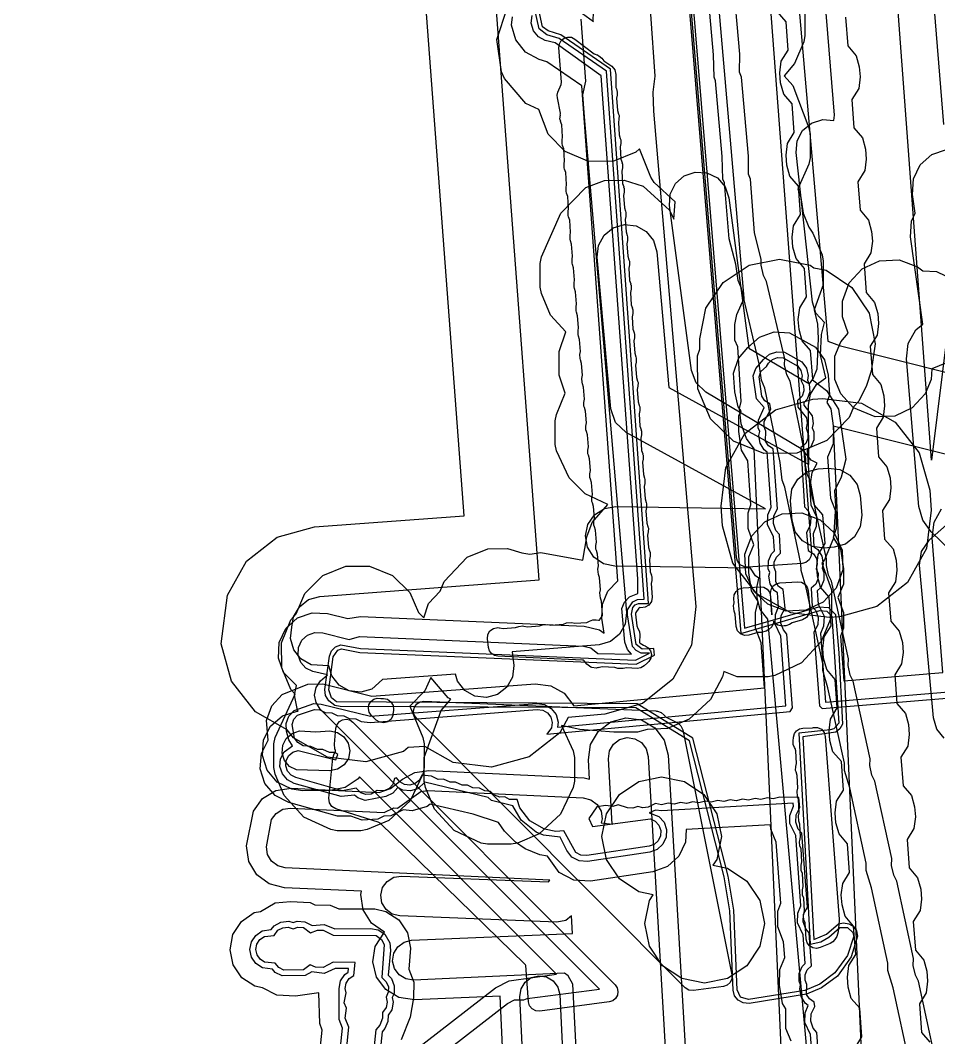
# Model space of a CAD drawing. Header units: metres. Extents: x -3943 to -3664, y 4962 to 6622.
# Drawn here: x -3892.1 to -3846, y 5856.1 to 5907.2 of the extents above; entities that cross this region are included whole.
import ezdxf

# ---------------------------------------------------------------- set-up
doc = ezdxf.new("R2010")
doc.units = ezdxf.units.M
doc.layers.add('AI_GREENING_EXCLUSIONS', color=1, linetype='Continuous')
doc.layers.add('AI_GREENING_LAWN', color=82, linetype='Continuous')

msp = doc.modelspace()

# ---------------------------------------------------------------- linework, layer by layer
at = {"layer": 'AI_GREENING_EXCLUSIONS'}
for points in [[(-3855.215, 6003.956), (-3852.834, 5972.045), (-3852.301, 5964.904), (-3852.301, 5964.907), (-3852.238, 5964.067), (-3844.261, 5964.663), (-3812.349, 5967.044), (-3845.094, 5957.915), (-3849.157, 5925.03), (-3809.453, 5927.973), (-3842.203, 5918.86), (-3846.387, 5885.125), (-3849.344, 5925.016), (-3889.234, 5922.059), (-3856.485, 5931.172), (-3852.406, 5964.055), (-3860.216, 5963.472), (-3892.128, 5961.091), (-3859.383, 5970.219), (-3855.215, 6003.956)], [(-3855.547, 5894.921), (-3854.016, 5895.225), (-3852.485, 5894.921), (-3852.286, 5894.787), (-3851.683, 5894.668), (-3850.386, 5893.8), (-3849.518, 5892.503), (-3849.214, 5890.972), (-3849.421, 5889.601), (-3849.647, 5888.876), (-3850.04, 5888.086), (-3850.289, 5887.819), (-3850.518, 5887.27), (-3851.641, 5886.126), (-3853.15, 5885.479), (-3854.811, 5885.463), (-3856.333, 5886.083), (-3857.477, 5887.206), (-3858.124, 5888.715), (-3858.14, 5890.376), (-3858.016, 5890.712), (-3858.016, 5891.225), (-3857.712, 5892.756), (-3856.844, 5894.053), (-3855.547, 5894.921)], [(-3856.879, 5881.842), (-3856.953, 5882.829), (-3856.717, 5884.765), (-3855.757, 5886.464), (-3854.221, 5887.666), (-3852.341, 5888.189), (-3851.835, 5888.227), (-3849.903, 5887.992), (-3848.204, 5887.034), (-3847, 5885.499), (-3846.475, 5883.62), (-3846.4, 5882.628), (-3846.635, 5880.696), (-3847.593, 5878.997), (-3849.128, 5877.793), (-3851.012, 5877.268), (-3851.519, 5877.23), (-3853.456, 5877.466), (-3855.154, 5878.426), (-3856.356, 5879.963), (-3856.879, 5881.842)], [(-3853.463, 5883.091), (-3853.392, 5883.672), (-3853.104, 5884.181), (-3852.643, 5884.542), (-3852.079, 5884.699), (-3851.573, 5884.737), (-3850.994, 5884.666), (-3850.484, 5884.379), (-3850.123, 5883.918), (-3849.965, 5883.355), (-3849.89, 5882.368), (-3849.961, 5881.787), (-3850.248, 5881.277), (-3850.709, 5880.916), (-3851.274, 5880.758), (-3851.781, 5880.72), (-3852.362, 5880.791), (-3852.871, 5881.079), (-3853.232, 5881.54), (-3853.389, 5882.104), (-3853.463, 5883.091)], [(-3852.894, 5882.481), (-3851.977, 5882.14), (-3851.278, 5881.493), (-3850.869, 5880.611), (-3850.83, 5879.625), (-3851.171, 5878.708), (-3851.818, 5878.009), (-3852.7, 5877.6), (-3853.686, 5877.561), (-3854.603, 5877.902), (-3855.302, 5878.549), (-3855.711, 5879.431), (-3855.75, 5880.417), (-3855.409, 5881.334), (-3854.762, 5882.033), (-3853.88, 5882.442), (-3852.894, 5882.481)], [(-3878.48, 5871.419), (-3878.109, 5871.539), (-3877.294, 5871.49), (-3876.591, 5871.543), (-3876.208, 5871.468), (-3875.883, 5871.253), (-3875.665, 5870.929), (-3875.587, 5870.547), (-3875.662, 5870.164), (-3875.877, 5869.838), (-3876.201, 5869.62), (-3876.583, 5869.543), (-3878.265, 5869.584), (-3878.612, 5869.762), (-3878.865, 5870.058), (-3878.986, 5870.43), (-3878.955, 5870.819), (-3878.777, 5871.166), (-3878.48, 5871.419)], [(-3854.775, 5861.88), (-3855.003, 5860.732), (-3855.654, 5859.758), (-3856.627, 5859.108), (-3857.775, 5858.88), (-3858.923, 5859.108), (-3859.896, 5859.758), (-3860.547, 5860.732), (-3860.775, 5861.88), (-3860.547, 5863.028), (-3860.353, 5863.317), (-3861.084, 5863.462), (-3862.057, 5864.113), (-3862.708, 5865.086), (-3862.936, 5866.234), (-3862.708, 5867.382), (-3862.057, 5868.355), (-3861.084, 5869.006), (-3859.936, 5869.234), (-3858.788, 5869.006), (-3857.815, 5868.355), (-3857.165, 5867.382), (-3856.936, 5866.234), (-3857.165, 5865.086), (-3857.358, 5864.797), (-3856.627, 5864.651), (-3855.654, 5864.001), (-3855.003, 5863.028), (-3854.775, 5861.88)]]:
    msp.add_lwpolyline(points, close=True, dxfattribs=at)
for points in [[(-3853.706, 5999.522), (-3845.789, 5901.982)], [(-3852.301, 5851.708), (-3854.597, 5877.151), (-3854.988, 5877.634), (-3855.14, 5878.199), (-3855.16, 5878.731), (-3855.055, 5879.217), (-3855.217, 5879.327), (-3855.468, 5879.707), (-3862.278, 5879.812), (-3862.85, 5879.935), (-3863.332, 5880.267), (-3863.649, 5880.759), (-3863.755, 5881.335), (-3863.632, 5881.907), (-3863.299, 5882.388), (-3862.808, 5882.706), (-3862.232, 5882.811), (-3854.726, 5882.691), (-3861.719, 5886.527), (-3862.254, 5887.022), (-3862.492, 5887.711), (-3863.163, 5895.328), (-3863.099, 5895.909), (-3862.818, 5896.423), (-3862.362, 5896.789), (-3861.8, 5896.953), (-3861.218, 5896.89), (-3860.705, 5896.609), (-3860.339, 5896.153), (-3860.174, 5895.591), (-3859.574, 5888.772), (-3852.545, 5884.916), (-3852.568, 5887.887), (-3852.466, 5888.443), (-3852.165, 5888.922), (-3851.692, 5889.259), (-3851.953, 5890.408), (-3851.917, 5891.433), (-3851.765, 5892.038), (-3852.189, 5892.517), (-3852.357, 5893.06), (-3853.178, 5900.57), (-3853.127, 5901.153), (-3852.857, 5901.672), (-3852.408, 5902.048), (-3851.85, 5902.224), (-3851.283, 5902.174), (-3851.256, 5902.456), (-3859.072, 5998.138)], [(-3858.21, 5965.839), (-3855.316, 5934.009), (-3855.175, 5933.607), (-3855.064, 5932.834), (-3855.154, 5932.481), (-3855.032, 5930.873), (-3854.926, 5929.646), (-3854.804, 5929.359), (-3854.822, 5928.451), (-3851.587, 5891.103), (-3850.961, 5890.867), (-3825.711, 5884.548)], [(-3858.21, 5965.839), (-3855.316, 5934.009), (-3855.175, 5933.607), (-3855.064, 5932.834), (-3855.154, 5932.481), (-3855.032, 5930.873), (-3854.926, 5929.646), (-3854.804, 5929.359), (-3854.822, 5928.451), (-3851.587, 5891.103), (-3850.961, 5890.867), (-3825.711, 5884.548)], [(-3853.593, 5848.234), (-3855.283, 5885.696), (-3855.677, 5886.218), (-3855.937, 5886.95), (-3856.033, 5887.725), (-3855.936, 5888.076), (-3856.115, 5890.828), (-3856.257, 5891.162), (-3856.263, 5891.942), (-3856.166, 5892.452), (-3855.789, 5893.256), (-3858.79, 5927.905), (-3858.918, 5928.273), (-3859.026, 5929.046), (-3858.935, 5929.399), (-3859.037, 5930.76), (-3859.172, 5932.243), (-3859.285, 5932.508), (-3859.276, 5933.385), (-3861.915, 5962.414)], [(-3853.593, 5848.234), (-3855.283, 5885.696), (-3855.677, 5886.218), (-3855.937, 5886.95), (-3856.033, 5887.725), (-3855.936, 5888.076), (-3856.115, 5890.828), (-3856.257, 5891.162), (-3856.263, 5891.942), (-3856.166, 5892.452), (-3855.789, 5893.256), (-3858.79, 5927.905), (-3858.918, 5928.273), (-3859.026, 5929.046), (-3858.935, 5929.399), (-3859.037, 5930.76), (-3859.172, 5932.243), (-3859.285, 5932.508), (-3859.276, 5933.385), (-3861.915, 5962.414)], [(-3862.285, 5955.529), (-3855.78, 5876.695), (-3852.045, 5877.771), (-3851.558, 5877.734), (-3851.214, 5877.388), (-3851.033, 5875.463), (-3850.856, 5871.876), (-3850.986, 5871.645), (-3851.192, 5871.478), (-3852.84, 5871.247), (-3852.289, 5861.066), (-3851.657, 5861.345), (-3851.064, 5861.862), (-3850.801, 5861.916), (-3850.537, 5861.867), (-3850.311, 5861.723), (-3850.156, 5861.503), (-3850.094, 5861.242), (-3850.417, 5860.204), (-3851.111, 5859.24), (-3851.908, 5858.639), (-3852.667, 5858.32), (-3855.546, 5857.868), (-3855.837, 5857.886), (-3856.096, 5858.02), (-3856.277, 5858.249), (-3856.349, 5858.531), (-3856.516, 5862.518), (-3856.79, 5864.216), (-3858.542, 5871.051), (-3861.224, 5872.696), (-3876.066, 5872.771), (-3876.334, 5872.825), (-3876.643, 5873.059), (-3876.806, 5873.316), (-3876.844, 5873.617), (-3876.614, 5875.29), (-3876.614, 5875.29), (-3876.509, 5875.557), (-3876.307, 5875.76), (-3876.039, 5875.864), (-3875.05, 5875.676), (-3861.254, 5875.088), (-3860.537, 5875.452), (-3860.969, 5875.45), (-3861.214, 5875.571), (-3861.393, 5875.777), (-3861.653, 5877.372), (-3861.64, 5877.619), (-3861.373, 5878.026), (-3861.151, 5878.135), (-3860.81, 5878.153), (-3862.694, 5904.653), (-3865.083, 5906.295), (-3865.692, 5906.485), (-3866.078, 5906.784), (-3866.578, 5909.031)], [(-3862.484, 5955.513), (-3855.959, 5876.435), (-3851.989, 5877.578), (-3851.642, 5877.552), (-3851.396, 5877.305), (-3851.046, 5871.939), (-3851.286, 5871.654), (-3851.467, 5871.598), (-3853.049, 5871.425), (-3852.476, 5860.83), (-3851.944, 5860.951), (-3851.535, 5861.185), (-3850.987, 5861.677), (-3850.611, 5861.681), (-3850.338, 5861.421), (-3850.294, 5861.235), (-3850.605, 5860.272), (-3851.236, 5859.397), (-3851.986, 5858.823), (-3852.744, 5858.505), (-3855.576, 5858.066), (-3855.968, 5858.174), (-3856.15, 5858.539), (-3856.316, 5862.539), (-3856.594, 5864.257), (-3858.368, 5871.179), (-3861.167, 5872.896), (-3876.258, 5873.009), (-3876.501, 5873.2), (-3876.645, 5873.599), (-3876.417, 5875.257), (-3876.197, 5875.592), (-3876.197, 5875.592), (-3876.006, 5875.667), (-3875.079, 5875.477), (-3861.21, 5874.886), (-3860.301, 5875.348), (-3860.325, 5875.681), (-3860.917, 5875.643), (-3861.22, 5875.877), (-3861.454, 5877.398), (-3861.376, 5877.737), (-3861.255, 5877.865), (-3861.096, 5877.943), (-3860.594, 5877.935), (-3862.501, 5904.764), (-3864.994, 5906.477), (-3865.633, 5906.676), (-3865.909, 5906.889), (-3866.382, 5909.071)], [(-3863.988, 5907.261), (-3863.764, 5904.158), (-3863.903, 5903.462), (-3863.831, 5902.364), (-3861.7, 5877.49), (-3861.766, 5876.908), (-3862.049, 5876.396), (-3862.507, 5876.031), (-3863.07, 5875.87), (-3867.43, 5875.507), (-3867.347, 5874.823), (-3867.418, 5874.242), (-3867.706, 5873.733), (-3868.167, 5873.372), (-3868.731, 5873.215), (-3869.311, 5873.286), (-3869.821, 5873.574), (-3870.182, 5874.035), (-3870.281, 5874.392), (-3873.949, 5874.117), (-3874.475, 5873.641), (-3875.039, 5873.484), (-3875.62, 5873.555), (-3876.13, 5873.843), (-3876.49, 5874.304), (-3876.633, 5874.817), (-3877.535, 5874.864), (-3878.044, 5875.152), (-3878.405, 5875.613), (-3878.562, 5876.177), (-3878.491, 5876.758), (-3878.409, 5877.265), (-3878.121, 5877.775), (-3877.66, 5878.136), (-3877.096, 5878.292), (-3877.096, 5878.292), (-3866.088, 5879.118), (-3870.96, 5944.098)], [(-3860.497, 5907.512), (-3860.273, 5904.41), (-3860.373, 5903.608), (-3860.344, 5902.656), (-3858.212, 5877.782), (-3858.432, 5875.843), (-3859.377, 5874.136), (-3860.903, 5872.921), (-3862.778, 5872.382), (-3864.624, 5872.208), (-3865.053, 5871.45), (-3866.589, 5870.247), (-3868.469, 5869.725), (-3870.405, 5869.961), (-3871.83, 5870.766), (-3872.658, 5870.704), (-3872.898, 5870.516), (-3874.777, 5869.994), (-3876.714, 5870.23), (-3878.413, 5871.19), (-3878.732, 5871.598), (-3880.327, 5872.499), (-3881.529, 5874.036), (-3882.052, 5875.915), (-3881.733, 5878.359), (-3880.774, 5880.058), (-3879.237, 5881.26), (-3877.358, 5881.783), (-3869.84, 5882.346), (-3874.19, 5940.373)], [(-3847.49, 5854.862), (-3848.314, 5858.654), (-3848.576, 5859.515), (-3848.58, 5859.88), (-3849.404, 5863.672), (-3849.666, 5864.533), (-3849.67, 5864.897), (-3850.493, 5868.689), (-3850.755, 5869.551), (-3850.759, 5869.915), (-3851.583, 5873.707), (-3851.845, 5874.569), (-3851.849, 5874.933), (-3852.673, 5878.725), (-3852.935, 5879.586), (-3852.939, 5879.951), (-3853.743, 5883.782), (-3853.886, 5884.122), (-3853.987, 5885.011), (-3854.753, 5888.745), (-3854.923, 5889.151), (-3855.041, 5889.97), (-3855.927, 5893.744), (-3856.097, 5894.149), (-3856.215, 5894.969), (-3856.538, 5896.239), (-3856.783, 5899.055), (-3856.854, 5899.235), (-3856.897, 5900.369), (-3857.224, 5904.17), (-3857.295, 5904.351), (-3857.338, 5905.485), (-3857.664, 5909.286)], [(-3846.202, 5855.096), (-3847.045, 5858.981), (-3847.196, 5859.284), (-3847.302, 5859.773), (-3847.292, 5860.114), (-3848.134, 5863.998), (-3848.285, 5864.302), (-3848.392, 5864.79), (-3848.381, 5865.131), (-3849.224, 5869.016), (-3849.375, 5869.32), (-3849.481, 5869.808), (-3849.471, 5870.149), (-3850.314, 5874.034), (-3850.465, 5874.337), (-3850.571, 5874.826), (-3850.56, 5875.167), (-3851.403, 5879.052), (-3851.554, 5879.355), (-3851.66, 5879.844), (-3851.65, 5880.185), (-3852.197, 5882.544), (-3852.468, 5884.084), (-3852.612, 5884.38), (-3852.713, 5884.889), (-3852.694, 5885.221), (-3853.49, 5889.097), (-3853.649, 5889.408), (-3853.767, 5889.914), (-3853.757, 5890.226), (-3854.664, 5894.095), (-3854.823, 5894.407), (-3854.941, 5894.913), (-3854.931, 5895.225), (-3855.272, 5896.536), (-3855.479, 5899.242), (-3855.58, 5899.492), (-3855.576, 5900.39), (-3855.92, 5904.358), (-3856.02, 5904.608), (-3856.016, 5905.506), (-3856.36, 5909.473)], [(-3852.738, 5907.632), (-3852.738, 5906.445), (-3852.803, 5906.122), (-3853.257, 5905.039), (-3853.791, 5904.419), (-3853.348, 5903.934), (-3852.544, 5901.817), (-3852.479, 5901.494), (-3852.479, 5900.307), (-3852.544, 5899.984), (-3853.099, 5898.751), (-3852.948, 5898.32), (-3852.826, 5897.527), (-3852.553, 5896.829), (-3852.337, 5896.527), (-3851.884, 5895.444), (-3851.819, 5895.122), (-3851.819, 5893.934), (-3852.272, 5892.685), (-3852.112, 5891.955), (-3852.073, 5891.238), (-3852.15, 5889.693), (-3852.355, 5889.162), (-3851.655, 5888.63), (-3851.058, 5887.698), (-3850.686, 5885.18), (-3850.923, 5884.272), (-3851.257, 5883.586), (-3851.212, 5882.838), (-3851.306, 5881.212), (-3851.759, 5880.128), (-3851.898, 5879.968), (-3851.407, 5878.627), (-3851.407, 5877.44), (-3851.472, 5877.117), (-3851.925, 5876.034), (-3852.913, 5874.96), (-3854.26, 5874.329), (-3854.582, 5874.264), (-3856.142, 5874.255), (-3856.819, 5874.521), (-3856.882, 5874.259), (-3857.475, 5873.112), (-3858.549, 5872.125), (-3859.632, 5871.671), (-3860.663, 5871.606), (-3861.15, 5871.472), (-3862.337, 5871.472), (-3864.038, 5871.62), (-3864.964, 5871.815), (-3864.379, 5870.537), (-3864.314, 5870.214), (-3864.314, 5869.027), (-3864.379, 5868.704), (-3865.01, 5867.358), (-3866.083, 5866.37), (-3867.167, 5865.916), (-3867.489, 5865.851), (-3868.677, 5865.851), (-3868.999, 5865.916), (-3870.346, 5866.547), (-3871.334, 5867.621), (-3871.787, 5868.704), (-3871.852, 5869.027), (-3871.852, 5870.214), (-3871.006, 5872.567), (-3870.524, 5873.144), (-3870.651, 5873.207), (-3871.516, 5874.224), (-3871.814, 5873.547), (-3872.578, 5872.783), (-3871.925, 5871.211), (-3871.86, 5870.888), (-3871.86, 5869.701), (-3871.925, 5869.378), (-3872.556, 5868.032), (-3873.63, 5867.044), (-3874.713, 5866.591), (-3875.036, 5866.525), (-3876.223, 5866.525), (-3876.546, 5866.591), (-3877.892, 5867.221), (-3878.88, 5868.295), (-3879.333, 5869.378), (-3879.398, 5869.701), (-3879.398, 5870.888), (-3879.333, 5871.211), (-3878.327, 5873.384), (-3878.55, 5873.626), (-3879.004, 5874.709), (-3879.018, 5875.967), (-3878.55, 5877.12), (-3878.278, 5877.411), (-3877.849, 5878.436), (-3876.943, 5879.342), (-3875.79, 5879.81), (-3874.602, 5879.81), (-3873.449, 5879.342), (-3872.581, 5878.493), (-3872.145, 5877.487), (-3871.872, 5877.213), (-3871.64, 5877.944), (-3871.05, 5878.56), (-3870.85, 5879.048), (-3869.689, 5880.27), (-3868.66, 5880.678), (-3867.665, 5880.704), (-3866.96, 5880.481), (-3866.554, 5880.418), (-3865.992, 5880.504), (-3863.89, 5880.113), (-3863.685, 5881.279), (-3863.424, 5882.003), (-3862.638, 5882.899), (-3863.772, 5883.441), (-3864.583, 5884.251), (-3865.213, 5885.598), (-3865.278, 5885.921), (-3865.278, 5887.108), (-3865.213, 5887.43), (-3864.771, 5888.489), (-3865.084, 5889.404), (-3865.084, 5890.591), (-3864.745, 5891.567), (-3865.51, 5892.418), (-3865.964, 5893.502), (-3866.029, 5893.824), (-3866.029, 5895.012), (-3865.964, 5895.334), (-3864.995, 5897.537), (-3863.736, 5898.816), (-3862.805, 5899.166), (-3861.811, 5899.193), (-3860.862, 5898.893), (-3859.537, 5897.682), (-3859.318, 5897.221), (-3859.249, 5898.094), (-3860.307, 5899.072), (-3860.485, 5899.335), (-3861.053, 5900.756), (-3861.237, 5900.589), (-3862.389, 5900.122), (-3863.644, 5900.136), (-3864.783, 5900.627), (-3865.631, 5901.493), (-3866.098, 5902.736), (-3866.745, 5903.028), (-3867.824, 5904.297), (-3867.971, 5904.622), (-3868.207, 5906.252), (-3867.696, 5907.826)], [(-3864.098, 5907.678), (-3863.352, 5907.146), (-3863.364, 5907.18), (-3863.351, 5907.618)], [(-3850.227, 5855.633), (-3849.881, 5856.188), (-3849.988, 5857.619), (-3850.412, 5858.116), (-3850.569, 5858.68), (-3850.606, 5859.179), (-3850.535, 5859.76), (-3850.19, 5860.314), (-3850.297, 5861.746), (-3850.721, 5862.243), (-3850.877, 5862.807), (-3850.914, 5863.306), (-3850.843, 5863.887), (-3850.498, 5864.441), (-3850.605, 5865.873), (-3851.029, 5866.37), (-3851.186, 5866.934), (-3851.223, 5867.432), (-3851.152, 5868.013), (-3850.806, 5868.568), (-3850.913, 5870), (-3851.337, 5870.496), (-3851.494, 5871.06), (-3851.531, 5871.559), (-3851.46, 5872.14), (-3851.115, 5872.694), (-3851.222, 5874.126), (-3851.646, 5874.623), (-3851.802, 5875.187), (-3851.84, 5875.686), (-3851.769, 5876.267), (-3851.423, 5876.821), (-3851.53, 5878.253), (-3851.954, 5878.75), (-3852.111, 5879.314), (-3852.148, 5879.812), (-3852.077, 5880.393), (-3851.731, 5880.948), (-3851.839, 5882.38), (-3852.263, 5882.877), (-3852.419, 5883.44), (-3852.456, 5883.939), (-3852.385, 5884.52), (-3852.124, 5884.983), (-3852.429, 5885.135), (-3852.841, 5885.657), (-3857.709, 5888.549), (-3858.194, 5889.012), (-3858.429, 5889.64), (-3859.535, 5897.908), (-3859.498, 5898.492), (-3859.241, 5899.018), (-3858.801, 5899.405), (-3858.248, 5899.594), (-3857.663, 5899.557), (-3857.138, 5899.299), (-3856.751, 5898.86), (-3856.562, 5898.306), (-3855.552, 5890.757), (-3852.519, 5888.956), (-3852.348, 5889.201), (-3852.455, 5890.633), (-3852.879, 5891.13), (-3853.036, 5891.694), (-3853.073, 5892.192), (-3853.002, 5892.773), (-3852.657, 5893.328), (-3852.764, 5894.76), (-3853.188, 5895.257), (-3853.344, 5895.821), (-3853.382, 5896.319), (-3853.311, 5896.9), (-3852.965, 5897.455), (-3853.072, 5898.886), (-3853.496, 5899.383), (-3853.653, 5899.947), (-3853.69, 5900.446), (-3853.619, 5901.027), (-3853.273, 5901.581), (-3853.38, 5903.013), (-3853.805, 5903.51), (-3853.961, 5904.074), (-3853.998, 5904.573), (-3853.927, 5905.153), (-3853.582, 5905.708), (-3853.689, 5907.14), (-3854.113, 5907.637)], [(-3882.571, 5847.566), (-3868.279, 5858.653), (-3867.581, 5859.002), (-3865.209, 5859.328), (-3875.096, 5869.242), (-3875.168, 5869.134), (-3875.815, 5868.698), (-3876.58, 5868.543), (-3877.954, 5868.538), (-3878.506, 5868.613), (-3879.232, 5868.977), (-3879.738, 5869.571), (-3879.979, 5870.313), (-3879.917, 5871.091), (-3879.562, 5871.786), (-3878.968, 5872.292), (-3878.225, 5872.533), (-3878.179, 5872.533), (-3878.209, 5872.578), (-3878.36, 5873.344), (-3878.263, 5873.829), (-3878.911, 5874.467), (-3879.173, 5875.202), (-3879.134, 5875.981), (-3878.799, 5876.686), (-3878.221, 5877.21), (-3877.486, 5877.472), (-3876.706, 5877.433), (-3875.694, 5877.178), (-3875.053, 5877.278), (-3863.817, 5876.799), (-3863.059, 5876.614), (-3862.824, 5876.456), (-3862.942, 5877.206), (-3862.907, 5877.912), (-3862.629, 5878.561), (-3862.134, 5879.078), (-3863.945, 5903.917), (-3865.694, 5905.132), (-3866.078, 5905.244), (-3866.764, 5905.616), (-3867.255, 5906.223), (-3867.476, 5906.972), (-3867.414, 5907.391)], [(-3881.959, 5846.776), (-3867.666, 5857.863), (-3867.317, 5858.038), (-3866.868, 5858.045), (-3866.848, 5858.048), (-3866.686, 5858.103), (-3863.055, 5858.585), (-3877.068, 5872.635), (-3877.284, 5872.96), (-3877.36, 5873.342), (-3877.283, 5873.725), (-3877.066, 5874.049), (-3876.703, 5874.361), (-3877.438, 5874.524), (-3877.791, 5874.691), (-3878.052, 5874.98), (-3878.183, 5875.348), (-3878.164, 5875.737), (-3877.997, 5876.09), (-3877.707, 5876.352), (-3877.34, 5876.483), (-3876.95, 5876.463), (-3875.627, 5876.13), (-3875.096, 5876.279), (-3863.86, 5875.8), (-3863.481, 5875.707), (-3863.136, 5875.428), (-3861.452, 5875.397), (-3861.654, 5875.628), (-3861.778, 5875.998), (-3861.933, 5877.687), (-3861.794, 5878.012), (-3861.551, 5878.268), (-3861.131, 5878.434), (-3861.133, 5879.176), (-3862.978, 5904.424), (-3865.282, 5906.075), (-3865.781, 5906.198), (-3866.124, 5906.385), (-3866.369, 5906.688), (-3866.48, 5907.062), (-3866.439, 5907.45)], [(-3850.697, 5907.363), (-3850.59, 5905.931), (-3850.166, 5905.435), (-3850.01, 5904.871), (-3849.972, 5904.372), (-3850.043, 5903.791), (-3850.389, 5903.237), (-3850.282, 5901.805), (-3849.858, 5901.308), (-3849.701, 5900.744), (-3849.664, 5900.245), (-3849.735, 5899.664), (-3850.08, 5899.11), (-3849.973, 5897.678), (-3849.549, 5897.181), (-3849.393, 5896.617), (-3849.355, 5896.119), (-3849.427, 5895.538), (-3849.772, 5894.983), (-3849.665, 5893.551), (-3849.241, 5893.054), (-3849.084, 5892.491), (-3849.047, 5891.992), (-3849.118, 5891.411), (-3849.464, 5890.857), (-3849.357, 5889.425), (-3848.933, 5888.928), (-3848.776, 5888.364), (-3848.739, 5887.865), (-3848.81, 5887.284), (-3849.155, 5886.73), (-3849.048, 5885.298), (-3848.624, 5884.801), (-3848.468, 5884.237), (-3848.43, 5883.739), (-3848.501, 5883.158), (-3848.847, 5882.603), (-3848.74, 5881.171), (-3848.316, 5880.674), (-3848.159, 5880.11), (-3848.122, 5879.612), (-3848.193, 5879.031), (-3848.538, 5878.476), (-3848.431, 5877.045), (-3848.007, 5876.548), (-3847.851, 5875.984), (-3847.814, 5875.485), (-3847.885, 5874.904), (-3848.23, 5874.35), (-3848.123, 5872.918), (-3847.699, 5872.421), (-3847.542, 5871.857), (-3847.505, 5871.359), (-3847.576, 5870.778), (-3847.922, 5870.223), (-3847.815, 5868.791), (-3847.391, 5868.294), (-3847.234, 5867.73), (-3847.197, 5867.232), (-3847.268, 5866.651), (-3847.613, 5866.096), (-3847.506, 5864.665), (-3847.082, 5864.168), (-3846.926, 5863.604), (-3846.888, 5863.105), (-3846.959, 5862.524), (-3847.305, 5861.97), (-3847.198, 5860.538), (-3846.774, 5860.041), (-3846.617, 5859.477), (-3846.58, 5858.978), (-3846.651, 5858.398), (-3846.996, 5857.843), (-3846.889, 5856.411), (-3846.465, 5855.914)], [(-3843.421, 5878.664), (-3846.409, 5881.539), (-3846.827, 5882.119), (-3847.015, 5882.811), (-3847.643, 5890.217), (-3847.556, 5890.992), (-3847.179, 5891.676), (-3846.825, 5891.958), (-3847.44, 5896.345), (-3847.396, 5897.124), (-3847.204, 5897.522), (-3847.338, 5898.473), (-3847.293, 5899.252), (-3846.954, 5899.955), (-3846.372, 5900.475), (-3845.635, 5900.732)], [(-3845.262, 5890.164), (-3846.366, 5889.716), (-3846.405, 5889.177), (-3846.707, 5888.454), (-3847.354, 5887.755), (-3848.236, 5887.346), (-3849.222, 5887.307), (-3850.298, 5887.755), (-3850.945, 5888.454), (-3851.247, 5889.177), (-3851.247, 5890.357), (-3850.945, 5891.08), (-3850.563, 5891.514), (-3850.861, 5892.328), (-3850.861, 5893.12), (-3850.52, 5894.037), (-3850.52, 5894.037), (-3849.873, 5894.736), (-3848.991, 5895.145), (-3848.005, 5895.184), (-3847.088, 5894.843), (-3846.83, 5894.636), (-3846.144, 5894.597), (-3845.262, 5894.188)], [(-3853.437, 5855.963), (-3853.708, 5856.61), (-3853.708, 5857.594), (-3853.873, 5857.859), (-3854.013, 5858.787), (-3854.007, 5859.568), (-3853.752, 5860.169), (-3853.812, 5860.962), (-3854.102, 5861.706), (-3854.102, 5862.497), (-3853.957, 5862.895), (-3854.186, 5865.96), (-3854.457, 5866.607), (-3854.476, 5866.831), (-3858.699, 5866.597), (-3858.731, 5865.96), (-3859.064, 5865.254), (-3859.643, 5864.73), (-3860.378, 5864.467), (-3863.506, 5864.004), (-3864.335, 5864.055), (-3865.072, 5864.439), (-3865.671, 5865.254), (-3866.057, 5865.329), (-3866.789, 5865.63), (-3867.267, 5865.951), (-3867.82, 5866.506), (-3868.117, 5866.94), (-3869.392, 5867.359), (-3871.56, 5867.87), (-3871.702, 5867.755), (-3872.45, 5867.533), (-3872.909, 5867.58), (-3873.536, 5867.277), (-3873.876, 5867.258), (-3874.183, 5867.109), (-3874.962, 5867.064), (-3875.538, 5867.265), (-3876.205, 5867.261), (-3878.647, 5867.946), (-3879.342, 5868.301), (-3879.848, 5868.895), (-3880.088, 5869.638), (-3880.026, 5870.416), (-3879.688, 5871.077), (-3879.774, 5872.064), (-3879.508, 5872.797), (-3878.981, 5873.373), (-3877.691, 5873.888), (-3876.938, 5873.897), (-3874.483, 5873.292), (-3866.275, 5873.907), (-3865.5, 5873.813), (-3864.821, 5873.429), (-3864.338, 5872.807), (-3854.765, 5873.698), (-3854.933, 5875.957), (-3855.223, 5876.701), (-3855.223, 5877.492), (-3855.088, 5878.031), (-3855.422, 5878.568), (-3855.562, 5879.496), (-3855.556, 5880.276), (-3855.301, 5880.878), (-3855.597, 5881.699), (-3855.597, 5882.491), (-3855.449, 5882.895), (-3855.601, 5885.102), (-3855.932, 5885.64), (-3856.067, 5886.569), (-3856.056, 5887.35), (-3855.948, 5887.602), (-3856.092, 5887.806), (-3856.265, 5888.567), (-3856.328, 5889.503), (-3856.068, 5890.239), (-3855.61, 5890.795), (-3855.026, 5891.312), (-3854.288, 5891.566), (-3853.509, 5891.518), (-3852.204, 5890.802), (-3851.753, 5890.166), (-3851.579, 5889.405), (-3851.51, 5888.419), (-3851.646, 5888.033), (-3851.447, 5887.71), (-3851.309, 5886.731), (-3851.32, 5885.951), (-3851.605, 5885.288), (-3851.462, 5883.225), (-3851.176, 5882.491), (-3851.176, 5881.699), (-3851.318, 5881.256), (-3850.949, 5880.662), (-3850.806, 5879.684), (-3850.812, 5878.904), (-3851.093, 5878.24), (-3850.803, 5877.492), (-3850.803, 5876.701), (-3850.948, 5876.303), (-3850.781, 5874.063), (-3845.811, 5874.48), (-3846.352, 5881.24), (-3846.261, 5882.015), (-3845.881, 5882.696)], [(-3852.195, 5852.773), (-3852.456, 5856.3), (-3852.747, 5856.905), (-3852.728, 5857.398), (-3852.572, 5857.767), (-3852.731, 5857.881), (-3852.937, 5858.212), (-3853.001, 5858.597), (-3852.956, 5858.791), (-3853.031, 5858.975), (-3853.028, 5859.365), (-3852.876, 5859.724), (-3852.727, 5859.871), (-3852.83, 5861.299), (-3853.122, 5861.904), (-3853.102, 5862.397), (-3852.943, 5862.769), (-3853.205, 5866.297), (-3853.496, 5866.902), (-3853.496, 5867.298), (-3853.318, 5867.768), (-3853.33, 5867.919), (-3859.928, 5867.53), (-3860.235, 5867.569), (-3860.563, 5867.422), (-3860.075, 5867.249), (-3859.813, 5866.96), (-3859.682, 5866.592), (-3859.701, 5866.203), (-3859.868, 5865.85), (-3860.157, 5865.588), (-3860.524, 5865.457), (-3863.653, 5864.993), (-3864.067, 5865.019), (-3864.436, 5865.21), (-3864.694, 5865.535), (-3865.027, 5866.202), (-3865.866, 5866.31), (-3866.232, 5866.461), (-3866.987, 5867.059), (-3867.401, 5867.779), (-3868.467, 5868.048), (-3868.646, 5868.204), (-3871.822, 5868.966), (-3872.169, 5868.64), (-3872.543, 5868.528), (-3872.931, 5868.569), (-3873.179, 5868.703), (-3873.436, 5868.415), (-3873.787, 5868.245), (-3874.824, 5868.055), (-3875.192, 5868.183), (-3875.35, 5868.323), (-3876.015, 5868.243), (-3878.374, 5868.908), (-3878.722, 5869.086), (-3878.975, 5869.383), (-3879.095, 5869.754), (-3879.064, 5870.143), (-3878.886, 5870.491), (-3878.459, 5870.786), (-3878.65, 5871.093), (-3878.768, 5871.523), (-3878.785, 5871.913), (-3878.652, 5872.279), (-3878.389, 5872.567), (-3877.395, 5872.922), (-3877.018, 5872.891), (-3874.553, 5872.28), (-3866.2, 5872.91), (-3865.813, 5872.863), (-3865.473, 5872.671), (-3865.232, 5872.364), (-3865.128, 5871.988), (-3865.16, 5871.726), (-3853.694, 5872.793), (-3853.952, 5876.294), (-3854.243, 5876.899), (-3854.224, 5877.392), (-3854.065, 5877.765), (-3854.119, 5878.473), (-3854.28, 5878.589), (-3854.486, 5878.92), (-3854.55, 5879.305), (-3854.505, 5879.499), (-3854.58, 5879.684), (-3854.577, 5880.074), (-3854.425, 5880.433), (-3854.276, 5880.579), (-3854.325, 5881.292), (-3854.617, 5881.897), (-3854.597, 5882.39), (-3854.436, 5882.766), (-3854.629, 5885.539), (-3854.79, 5885.655), (-3854.994, 5885.988), (-3855.056, 5886.373), (-3855.01, 5886.567), (-3855.083, 5886.751), (-3855.078, 5887.141), (-3854.782, 5887.769), (-3855.179, 5888.214), (-3855.338, 5889.36), (-3855.208, 5889.728), (-3854.815, 5890.19), (-3854.522, 5890.448), (-3854.153, 5890.575), (-3853.764, 5890.551), (-3852.891, 5890.076), (-3852.666, 5889.758), (-3852.579, 5889.377), (-3852.617, 5889.155), (-3852.52, 5888.952), (-3852.5, 5888.562), (-3852.63, 5888.194), (-3852.797, 5888.009), (-3852.791, 5887.893), (-3852.385, 5887.362), (-3852.324, 5886.977), (-3852.376, 5886.758), (-3852.293, 5886.549), (-3852.298, 5886.159), (-3852.452, 5885.8), (-3852.631, 5885.626), (-3852.445, 5882.895), (-3852.156, 5882.293), (-3852.176, 5881.8), (-3852.335, 5881.427), (-3852.286, 5880.78), (-3852.091, 5880.641), (-3851.885, 5880.31), (-3851.821, 5879.925), (-3851.872, 5879.705), (-3851.788, 5879.497), (-3851.791, 5879.107), (-3851.943, 5878.747), (-3852.121, 5878.572), (-3852.074, 5877.899), (-3851.783, 5877.295), (-3851.802, 5876.801), (-3851.961, 5876.429), (-3851.702, 5872.978), (-3844.735, 5873.567)], [(-3851.87, 5852.703), (-3852.146, 5856.407), (-3852.328, 5856.615), (-3852.453, 5856.965), (-3852.434, 5857.339), (-3852.244, 5857.701), (-3852.281, 5857.925), (-3852.512, 5858.086), (-3852.657, 5858.318), (-3852.648, 5858.815), (-3852.736, 5859.031), (-3852.734, 5859.304), (-3852.628, 5859.556), (-3852.418, 5859.754), (-3852.521, 5861.406), (-3852.702, 5861.613), (-3852.828, 5861.963), (-3852.808, 5862.337), (-3852.619, 5862.7), (-3852.895, 5866.404), (-3853.077, 5866.611), (-3853.202, 5866.961), (-3853.182, 5867.336), (-3852.993, 5867.698), (-3853.05, 5868.195), (-3854, 5868.215), (-3854.33, 5868.127), (-3854.623, 5868.182), (-3854.952, 5868.094), (-3855.246, 5868.149), (-3855.573, 5868.061), (-3855.869, 5868.116), (-3856.197, 5868.028), (-3856.493, 5868.083), (-3856.82, 5867.995), (-3857.116, 5868.05), (-3857.443, 5867.962), (-3857.739, 5868.017), (-3858.066, 5867.929), (-3858.362, 5867.984), (-3858.689, 5867.896), (-3858.985, 5867.951), (-3859.312, 5867.863), (-3859.608, 5867.918), (-3859.935, 5867.83), (-3860.245, 5867.891), (-3860.613, 5867.713), (-3860.884, 5867.679), (-3861.135, 5867.748), (-3861.379, 5867.66), (-3861.652, 5867.673), (-3862.119, 5867.824), (-3862.38, 5867.746), (-3862.742, 5867.802), (-3863.185, 5867.729), (-3863.595, 5867.139), (-3863.4, 5866.749), (-3860.501, 5867.125), (-3860.254, 5867.008), (-3860.07, 5866.806), (-3859.978, 5866.548), (-3859.992, 5866.276), (-3860.109, 5866.029), (-3860.311, 5865.845), (-3860.568, 5865.753), (-3863.697, 5865.29), (-3863.987, 5865.308), (-3864.245, 5865.442), (-3864.851, 5866.521), (-3865.244, 5866.495), (-3865.809, 5866.605), (-3866.544, 5867.031), (-3867.045, 5867.688), (-3867.18, 5868.094), (-3867.578, 5868.104), (-3867.801, 5868.239), (-3868.059, 5868.222), (-3868.318, 5868.309), (-3868.533, 5868.506), (-3868.805, 5868.528), (-3869.07, 5868.667), (-3869.408, 5868.677), (-3869.675, 5868.816), (-3869.949, 5868.812), (-3870.281, 5868.966), (-3870.554, 5868.962), (-3870.887, 5869.116), (-3871.16, 5869.111), (-3871.493, 5869.265), (-3871.966, 5869.328), (-3872.097, 5869.077), (-3872.309, 5868.905), (-3872.571, 5868.827), (-3872.842, 5868.855), (-3873.083, 5868.985), (-3873.243, 5869.182), (-3873.348, 5869.159), (-3873.435, 5868.858), (-3873.617, 5868.654), (-3873.862, 5868.536), (-3874.21, 5868.546), (-3874.509, 5868.368), (-3874.782, 5868.352), (-3875.04, 5868.442), (-3875.263, 5868.663), (-3875.958, 5868.538), (-3878.292, 5869.197), (-3878.536, 5869.321), (-3878.713, 5869.529), (-3878.797, 5869.789), (-3878.775, 5870.061), (-3878.651, 5870.304), (-3878.443, 5870.482), (-3878.183, 5870.566), (-3876.283, 5870.083), (-3876.184, 5870.364), (-3876.339, 5870.462), (-3876.613, 5870.458), (-3876.945, 5870.611), (-3877.218, 5870.607), (-3877.551, 5870.761), (-3877.937, 5870.787), (-3878.205, 5870.954), (-3878.36, 5871.179), (-3878.489, 5871.867), (-3878.395, 5872.124), (-3878.211, 5872.326), (-3877.364, 5872.624), (-3877.096, 5872.602), (-3876.831, 5872.463), (-3876.492, 5872.453), (-3876.225, 5872.314), (-3875.886, 5872.303), (-3875.619, 5872.164), (-3875.28, 5872.153), (-3875.013, 5872.014), (-3874.574, 5871.967), (-3866.177, 5872.611), (-3865.906, 5872.578), (-3865.668, 5872.443), (-3865.5, 5872.228), (-3865.427, 5871.965), (-3865.46, 5871.694), (-3865.699, 5871.375), (-3853.482, 5872.512), (-3853.366, 5872.697), (-3853.642, 5876.401), (-3853.824, 5876.608), (-3853.949, 5876.958), (-3853.93, 5877.332), (-3853.74, 5877.695), (-3853.83, 5878.633), (-3854.061, 5878.794), (-3854.206, 5879.026), (-3854.197, 5879.523), (-3854.285, 5879.74), (-3854.283, 5880.013), (-3854.176, 5880.264), (-3853.967, 5880.462), (-3854.016, 5881.399), (-3854.197, 5881.606), (-3854.323, 5881.956), (-3854.303, 5882.331), (-3854.112, 5882.695), (-3854.339, 5885.697), (-3854.57, 5885.859), (-3854.713, 5886.092), (-3854.702, 5886.589), (-3854.788, 5886.806), (-3854.785, 5887.079), (-3854.458, 5887.697), (-3854.506, 5887.967), (-3854.747, 5888.114), (-3854.905, 5888.337), (-3855.041, 5889.317), (-3854.95, 5889.575), (-3854.665, 5889.827), (-3854.576, 5890.008), (-3854.371, 5890.189), (-3854.113, 5890.278), (-3853.84, 5890.261), (-3853.097, 5889.858), (-3852.939, 5889.635), (-3852.879, 5889.369), (-3852.922, 5889.112), (-3852.811, 5888.878), (-3852.796, 5888.605), (-3852.888, 5888.348), (-3853.115, 5888.124), (-3853.101, 5887.787), (-3852.666, 5887.258), (-3852.623, 5886.989), (-3852.684, 5886.735), (-3852.588, 5886.494), (-3852.591, 5886.221), (-3852.699, 5885.97), (-3852.941, 5885.761), (-3852.755, 5882.789), (-3852.576, 5882.584), (-3852.45, 5882.234), (-3852.47, 5881.859), (-3852.66, 5881.497), (-3852.573, 5880.605), (-3852.31, 5880.436), (-3852.166, 5880.204), (-3852.121, 5879.935), (-3852.18, 5879.681), (-3852.083, 5879.44), (-3852.085, 5879.167), (-3852.191, 5878.916), (-3852.431, 5878.706), (-3852.384, 5877.792), (-3852.202, 5877.585), (-3852.077, 5877.235), (-3852.097, 5876.861), (-3852.286, 5876.498), (-3852.01, 5872.794), (-3851.879, 5872.661), (-3844.412, 5873.293)], [(-3830.298, 5881.592), (-3851.331, 5886.837), (-3849.578, 5848.005)], [(-3830.298, 5881.592), (-3851.331, 5886.837), (-3849.578, 5848.005)], [(-3845.752, 5871.182), (-3846.12, 5871.636), (-3846.287, 5872.198), (-3846.992, 5879.865), (-3846.893, 5880.556), (-3846.492, 5881.126), (-3842.095, 5885.016)], [(-3867.657, 5849.857), (-3868.038, 5858.236), (-3872.348, 5858.039), (-3873.12, 5858.157), (-3873.788, 5858.56), (-3874.251, 5859.189), (-3874.437, 5859.946), (-3874.32, 5860.718), (-3873.85, 5861.435), (-3874.506, 5861.9), (-3874.913, 5862.565), (-3875.034, 5863.336), (-3874.997, 5863.491), (-3878.873, 5863.674), (-3879.631, 5863.862), (-3880.258, 5864.326), (-3880.661, 5864.994), (-3880.777, 5865.766), (-3880.428, 5867.517), (-3879.965, 5868.145), (-3879.296, 5868.547), (-3878.524, 5868.663), (-3874.111, 5868.455), (-3873.551, 5868.656), (-3872.947, 5869.127), (-3872.322, 5869.457), (-3871.622, 5869.549), (-3863.822, 5869.181), (-3863.549, 5869.113), (-3863.606, 5870.089), (-3863.499, 5870.862), (-3863.104, 5871.536), (-3862.482, 5872.006), (-3861.726, 5872.203), (-3860.953, 5872.096), (-3860.28, 5871.701), (-3859.81, 5871.079), (-3859.613, 5870.324), (-3858.739, 5855.42)], [(-3863.943, 5850.117), (-3864.388, 5858.825), (-3864.619, 5859.252), (-3864.807, 5859.384), (-3872.394, 5859.038), (-3872.78, 5859.097), (-3873.114, 5859.299), (-3873.345, 5859.613), (-3873.438, 5859.992), (-3873.38, 5860.378), (-3873.178, 5860.712), (-3872.864, 5860.943), (-3872.485, 5861.036), (-3864.407, 5861.379), (-3864.453, 5862.252), (-3864.745, 5862.028), (-3865.196, 5861.941), (-3873.076, 5862.257), (-3873.455, 5862.348), (-3873.771, 5862.578), (-3873.975, 5862.911), (-3874.035, 5863.296), (-3873.944, 5863.676), (-3873.714, 5863.991), (-3873.381, 5864.195), (-3872.996, 5864.255), (-3865.614, 5863.959), (-3865.543, 5864.046), (-3878.826, 5864.673), (-3879.205, 5864.767), (-3879.519, 5864.999), (-3879.72, 5865.333), (-3879.778, 5865.719), (-3879.523, 5867.091), (-3879.292, 5867.405), (-3878.957, 5867.606), (-3878.572, 5867.664), (-3873.857, 5867.442), (-3873.377, 5867.676), (-3873.192, 5867.668), (-3872.019, 5868.504), (-3871.669, 5868.55), (-3863.869, 5868.182), (-3863.49, 5868.088), (-3863.176, 5867.856), (-3862.975, 5867.522), (-3862.917, 5867.136), (-3862.969, 5866.928), (-3862.415, 5866.868), (-3862.608, 5870.148), (-3862.554, 5870.534), (-3862.357, 5870.871), (-3862.045, 5871.106), (-3861.668, 5871.205), (-3861.281, 5871.151), (-3860.945, 5870.954), (-3860.709, 5870.643), (-3860.611, 5870.265), (-3859.737, 5855.361)], [(-3877.471, 5851.75), (-3876.974, 5856.52), (-3877.096, 5856.863), (-3877.139, 5858.392), (-3878.314, 5858.228), (-3879.251, 5858.283), (-3879.964, 5858.651), (-3880.349, 5858.724), (-3881.002, 5859.152), (-3881.442, 5859.797), (-3881.601, 5860.561), (-3881.455, 5861.328), (-3881.028, 5861.98), (-3880.383, 5862.42), (-3880.065, 5862.486), (-3879.335, 5862.905), (-3878.558, 5862.982), (-3877.571, 5862.927), (-3877.343, 5862.812), (-3876.575, 5862.793), (-3876.139, 5862.611), (-3874.328, 5862.614), (-3873.786, 5862.48), (-3873.134, 5862.052), (-3872.694, 5861.407), (-3872.535, 5860.643), (-3872.633, 5859.58), (-3872.375, 5858.931), (-3872.386, 5858.151), (-3872.552, 5857.176), (-3873.003, 5856.036)], [(-3876.503, 5851.354), (-3875.955, 5856.626), (-3876.116, 5857.061), (-3876.122, 5858.612), (-3876.05, 5858.996), (-3875.836, 5859.322), (-3875.664, 5859.44), (-3875.646, 5859.615), (-3876.318, 5859.611), (-3876.87, 5859.372), (-3877.488, 5859.444), (-3877.828, 5859.262), (-3878.985, 5859.247), (-3879.334, 5859.422), (-3879.47, 5859.58), (-3879.975, 5859.652), (-3880.301, 5859.866), (-3880.521, 5860.188), (-3880.601, 5860.57), (-3880.528, 5860.953), (-3880.314, 5861.28), (-3879.992, 5861.499), (-3879.54, 5861.58), (-3879.388, 5861.765), (-3879.044, 5861.949), (-3878.656, 5861.987), (-3878.44, 5861.922), (-3878.227, 5861.992), (-3877.838, 5861.964), (-3877.471, 5861.767), (-3876.87, 5861.832), (-3876.332, 5861.608), (-3874.544, 5861.625), (-3874.161, 5861.552), (-3873.834, 5861.338), (-3873.576, 5860.91), (-3873.54, 5860.521), (-3873.669, 5859.284), (-3873.503, 5859.113), (-3873.359, 5858.75), (-3873.364, 5858.36), (-3873.454, 5858.153), (-3873.408, 5857.933), (-3873.48, 5857.549), (-3873.656, 5857.28), (-3873.675, 5856.964), (-3873.827, 5856.603), (-3873.971, 5856.432), (-3874.519, 5851.159)], [(-3876.197, 5851.243), (-3875.631, 5856.679), (-3875.822, 5857.12), (-3875.749, 5857.623), (-3875.871, 5857.899), (-3875.774, 5858.387), (-3875.822, 5858.615), (-3875.771, 5858.884), (-3875.622, 5859.112), (-3875.38, 5859.27), (-3875.313, 5859.918), (-3876.416, 5859.929), (-3876.929, 5859.666), (-3877.304, 5859.686), (-3877.572, 5859.802), (-3877.915, 5859.549), (-3878.905, 5859.536), (-3879.149, 5859.659), (-3879.333, 5859.881), (-3879.863, 5859.93), (-3880.091, 5860.08), (-3880.245, 5860.305), (-3880.301, 5860.573), (-3880.25, 5860.841), (-3880.1, 5861.07), (-3879.874, 5861.223), (-3879.384, 5861.281), (-3879.198, 5861.533), (-3878.957, 5861.662), (-3878.685, 5861.688), (-3878.436, 5861.613), (-3878.19, 5861.694), (-3877.917, 5861.674), (-3877.554, 5861.414), (-3877.206, 5861.538), (-3876.929, 5861.538), (-3876.428, 5861.287), (-3874.273, 5861.274), (-3873.991, 5861.066), (-3873.864, 5860.824), (-3873.984, 5859.162), (-3873.755, 5858.95), (-3873.654, 5858.696), (-3873.658, 5858.423), (-3873.761, 5858.184), (-3873.708, 5857.93), (-3873.758, 5857.661), (-3873.951, 5857.403), (-3873.95, 5857.12), (-3874.075, 5856.77), (-3874.277, 5856.543), (-3874.843, 5851.107)], [(-3866.658, 5849.904), (-3867.05, 5858.209), (-3866.992, 5858.595), (-3866.791, 5858.93), (-3866.477, 5859.161), (-3866.098, 5859.255), (-3865.712, 5859.197), (-3865.378, 5858.996), (-3865.146, 5858.682), (-3865.052, 5858.304), (-3864.667, 5850.142)]]:
    msp.add_lwpolyline(points, dxfattribs=at)
at = {"layer": 'AI_GREENING_LAWN'}
msp.add_lwpolyline([(-3855.682, 5923.745), (-3852.415, 5880.486), (-3852.439, 5880.292), (-3852.536, 5880.122), (-3852.69, 5880.001), (-3852.879, 5879.95), (-3855.613, 5879.76), (-3855.797, 5879.781), (-3855.797, 5879.781), (-3855.815, 5879.787), (-3855.992, 5879.885), (-3856.116, 5880.046), (-3856.124, 5880.063), (-3856.173, 5880.241), (-3858.738, 5911.306)], dxfattribs=at)
for points in [[(-3865.648, 5876.889), (-3865.49, 5876.858), (-3864.869, 5876.904), (-3864.718, 5876.959), (-3864.45, 5876.979), (-3864.293, 5876.947), (-3863.694, 5876.991), (-3863.581, 5877.028), (-3863.549, 5877.048), (-3863.39, 5877.112), (-3863.218, 5877.119), (-3863.103, 5877.104), (-3863.061, 5877.106), (-3863.031, 5877.136), (-3862.921, 5877.296), (-3862.904, 5877.333), (-3862.9, 5877.373), (-3862.953, 5878.048), (-3863.009, 5878.201), (-3863.031, 5878.467), (-3863.001, 5878.625), (-3863.053, 5879.246), (-3863.108, 5879.396), (-3863.131, 5879.664), (-3863.101, 5879.821), (-3863.149, 5880.419), (-3863.208, 5880.592), (-3863.202, 5880.594), (-3863.231, 5880.665), (-3863.232, 5880.855), (-3863.201, 5881.018), (-3863.25, 5881.616), (-3863.309, 5881.789), (-3863.302, 5881.791), (-3863.331, 5881.862), (-3863.332, 5882.052), (-3863.301, 5882.214), (-3863.35, 5882.812), (-3863.409, 5882.985), (-3863.403, 5882.987), (-3863.431, 5883.058), (-3863.432, 5883.248), (-3863.401, 5883.411), (-3863.45, 5884.009), (-3863.509, 5884.182), (-3863.503, 5884.184), (-3863.532, 5884.255), (-3863.532, 5884.445), (-3863.501, 5884.607), (-3863.55, 5885.205), (-3863.609, 5885.378), (-3863.603, 5885.38), (-3863.632, 5885.452), (-3863.632, 5885.642), (-3863.601, 5885.804), (-3863.65, 5886.402), (-3863.709, 5886.575), (-3863.703, 5886.577), (-3863.732, 5886.648), (-3863.732, 5886.838), (-3863.701, 5887), (-3863.75, 5887.598), (-3863.809, 5887.771), (-3863.803, 5887.773), (-3863.832, 5887.845), (-3863.832, 5888.035), (-3863.801, 5888.197), (-3863.85, 5888.795), (-3863.909, 5888.968), (-3863.903, 5888.97), (-3863.932, 5889.041), (-3863.933, 5889.231), (-3863.902, 5889.394), (-3863.95, 5889.992), (-3864.009, 5890.165), (-3864.003, 5890.167), (-3864.032, 5890.238), (-3864.033, 5890.428), (-3864.002, 5890.59), (-3864.051, 5891.188), (-3864.11, 5891.361), (-3864.103, 5891.363), (-3864.132, 5891.434), (-3864.133, 5891.624), (-3864.102, 5891.787), (-3864.151, 5892.385), (-3864.21, 5892.558), (-3864.204, 5892.56), (-3864.232, 5892.631), (-3864.233, 5892.821), (-3864.202, 5892.983), (-3864.251, 5893.581), (-3864.31, 5893.754), (-3864.304, 5893.756), (-3864.333, 5893.827), (-3864.333, 5894.017), (-3864.302, 5894.18), (-3864.351, 5894.778), (-3864.41, 5894.951), (-3864.404, 5894.953), (-3864.433, 5895.024), (-3864.433, 5895.214), (-3864.402, 5895.376), (-3864.451, 5895.974), (-3864.51, 5896.147), (-3864.504, 5896.149), (-3864.533, 5896.221), (-3864.533, 5896.411), (-3864.502, 5896.573), (-3864.551, 5897.171), (-3864.61, 5897.344), (-3864.604, 5897.346), (-3864.633, 5897.417), (-3864.633, 5897.607), (-3864.602, 5897.769), (-3864.651, 5898.368), (-3864.71, 5898.54), (-3864.704, 5898.543), (-3864.733, 5898.614), (-3864.734, 5898.804), (-3864.703, 5898.966), (-3864.751, 5899.564), (-3864.81, 5899.737), (-3864.804, 5899.739), (-3864.833, 5899.81), (-3864.834, 5900), (-3864.803, 5900.163), (-3864.852, 5900.761), (-3864.911, 5900.934), (-3864.904, 5900.936), (-3864.933, 5901.007), (-3864.934, 5901.197), (-3864.903, 5901.359), (-3864.952, 5901.959), (-3865.008, 5902.127), (-3864.999, 5902.13), (-3865.044, 5902.265), (-3865.015, 5902.443), (-3865.023, 5902.445), (-3865.004, 5902.518), (-3865.006, 5902.555), (-3865.168, 5903.311), (-3865.177, 5903.461), (-3865.141, 5903.607), (-3864.983, 5903.989), (-3864.965, 5904.101), (-3865.089, 5905.84), (-3865.066, 5906.028), (-3864.974, 5906.195), (-3864.827, 5906.316), (-3864.645, 5906.372), (-3864.456, 5906.357), (-3864.286, 5906.272), (-3863.324, 5905.533), (-3863.144, 5905.459), (-3863.146, 5905.453), (-3863.082, 5905.432), (-3862.937, 5905.311), (-3862.831, 5905.181), (-3862.439, 5904.904), (-3862.283, 5904.725), (-3862.228, 5904.493), (-3862.231, 5903.843), (-3862.225, 5903.806), (-3862.206, 5903.767), (-3862.159, 5903.61), (-3862.165, 5903.446), (-3862.195, 5903.296), (-3862.152, 5902.677), (-3862.095, 5902.504), (-3862.102, 5902.502), (-3862.074, 5902.43), (-3862.075, 5902.24), (-3862.108, 5902.078), (-3862.066, 5901.459), (-3862.009, 5901.286), (-3862.015, 5901.284), (-3861.987, 5901.212), (-3861.989, 5901.022), (-3862.022, 5900.86), (-3861.979, 5900.241), (-3861.922, 5900.068), (-3861.928, 5900.066), (-3861.9, 5899.994), (-3861.902, 5899.804), (-3861.935, 5899.642), (-3861.892, 5899.023), (-3861.835, 5898.849), (-3861.842, 5898.847), (-3861.814, 5898.776), (-3861.815, 5898.586), (-3861.848, 5898.424), (-3861.806, 5897.805), (-3861.749, 5897.631), (-3861.755, 5897.629), (-3861.727, 5897.558), (-3861.729, 5897.368), (-3861.762, 5897.206), (-3861.719, 5896.587), (-3861.662, 5896.413), (-3861.668, 5896.411), (-3861.64, 5896.34), (-3861.642, 5896.15), (-3861.675, 5895.988), (-3861.632, 5895.369), (-3861.575, 5895.195), (-3861.582, 5895.193), (-3861.554, 5895.122), (-3861.555, 5894.932), (-3861.588, 5894.77), (-3861.546, 5894.151), (-3861.489, 5893.977), (-3861.495, 5893.975), (-3861.467, 5893.903), (-3861.469, 5893.713), (-3861.502, 5893.552), (-3861.459, 5892.933), (-3861.402, 5892.759), (-3861.408, 5892.757), (-3861.38, 5892.685), (-3861.382, 5892.495), (-3861.415, 5892.333), (-3861.372, 5891.714), (-3861.315, 5891.541), (-3861.322, 5891.539), (-3861.294, 5891.467), (-3861.295, 5891.277), (-3861.328, 5891.115), (-3861.286, 5890.496), (-3861.229, 5890.323), (-3861.235, 5890.321), (-3861.207, 5890.249), (-3861.209, 5890.059), (-3861.242, 5889.897), (-3861.199, 5889.278), (-3861.142, 5889.105), (-3861.148, 5889.103), (-3861.12, 5889.031), (-3861.122, 5888.841), (-3861.155, 5888.679), (-3861.112, 5888.06), (-3861.055, 5887.886), (-3861.062, 5887.884), (-3861.034, 5887.813), (-3861.035, 5887.623), (-3861.068, 5887.461), (-3861.026, 5886.842), (-3860.969, 5886.668), (-3860.975, 5886.666), (-3860.947, 5886.595), (-3860.949, 5886.405), (-3860.982, 5886.243), (-3860.939, 5885.624), (-3860.882, 5885.45), (-3860.888, 5885.448), (-3860.86, 5885.377), (-3860.862, 5885.187), (-3860.895, 5885.025), (-3860.852, 5884.406), (-3860.795, 5884.232), (-3860.802, 5884.23), (-3860.774, 5884.159), (-3860.776, 5883.969), (-3860.808, 5883.807), (-3860.766, 5883.188), (-3860.709, 5883.014), (-3860.715, 5883.012), (-3860.687, 5882.941), (-3860.689, 5882.751), (-3860.722, 5882.589), (-3860.679, 5881.97), (-3860.623, 5881.796), (-3860.629, 5881.794), (-3860.601, 5881.722), (-3860.603, 5881.532), (-3860.636, 5881.37), (-3860.593, 5880.751), (-3860.536, 5880.578), (-3860.542, 5880.576), (-3860.514, 5880.504), (-3860.516, 5880.314), (-3860.549, 5880.152), (-3860.507, 5879.533), (-3860.45, 5879.36), (-3860.456, 5879.358), (-3860.428, 5879.286), (-3860.43, 5879.096), (-3860.463, 5878.934), (-3860.416, 5878.257), (-3860.449, 5878.043), (-3860.569, 5877.862), (-3860.755, 5877.749), (-3860.971, 5877.726), (-3861.048, 5877.735), (-3861.083, 5877.703), (-3861.232, 5877.491), (-3861.25, 5877.451), (-3861.252, 5877.407), (-3861.176, 5876.816), (-3861.122, 5876.687), (-3861.042, 5876.536), (-3861.021, 5876.353), (-3861.043, 5876.021), (-3861.039, 5875.98), (-3861.008, 5875.952), (-3860.843, 5875.849), (-3860.762, 5875.816), (-3860.603, 5875.713), (-3860.494, 5875.558), (-3860.451, 5875.374), (-3860.479, 5875.187), (-3860.574, 5875.023), (-3860.646, 5874.967), (-3860.813, 5874.814), (-3860.98, 5874.713), (-3861.171, 5874.683), (-3861.704, 5874.706), (-3861.86, 5874.669), (-3862.128, 5874.681), (-3862.281, 5874.73), (-3862.924, 5874.758), (-3863.118, 5874.712), (-3863.119, 5874.718), (-3863.221, 5874.689), (-3863.435, 5874.722), (-3863.483, 5874.741), (-3863.685, 5874.887), (-3863.827, 5875.058), (-3863.865, 5875.088), (-3863.913, 5875.1), (-3868.155, 5875.296), (-3868.325, 5875.334), (-3868.472, 5875.429), (-3868.578, 5875.569), (-3868.628, 5875.736), (-3868.68, 5876.17), (-3868.659, 5876.383), (-3868.551, 5876.568), (-3868.376, 5876.691), (-3868.165, 5876.729), (-3868.083, 5876.708), (-3868.081, 5876.717), (-3867.885, 5876.678), (-3867.264, 5876.725), (-3867.108, 5876.781), (-3866.92, 5876.81), (-3866.845, 5876.793), (-3866.844, 5876.799), (-3866.664, 5876.768), (-3866.066, 5876.814), (-3865.915, 5876.869), (-3865.648, 5876.889)], [(-3855.846, 5878.72), (-3854.996, 5878.778), (-3854.803, 5878.754), (-3854.634, 5878.656), (-3854.515, 5878.502), (-3854.463, 5878.314), (-3854.398, 5877.365), (-3854.469, 5878.441), (-3854.444, 5878.634), (-3854.346, 5878.803), (-3854.192, 5878.921), (-3854.004, 5878.972), (-3853.105, 5879.033), (-3852.912, 5879.008), (-3852.743, 5878.912), (-3852.624, 5878.758), (-3852.572, 5878.571), (-3852.503, 5877.636), (-3852.538, 5877.413), (-3852.666, 5877.228), (-3852.863, 5877.119), (-3853.383, 5876.968), (-3853.524, 5876.881), (-3853.702, 5876.814), (-3853.778, 5876.816), (-3853.778, 5876.809), (-3853.885, 5876.805), (-3854.096, 5876.844), (-3854.272, 5876.969), (-3854.324, 5877.059), (-3854.321, 5876.965), (-3854.4, 5876.773), (-3854.551, 5876.629), (-3854.68, 5876.55), (-3854.937, 5876.475), (-3855.098, 5876.474), (-3855.556, 5876.342), (-3855.774, 5876.329), (-3855.977, 5876.411), (-3856.126, 5876.572), (-3856.192, 5876.78), (-3856.245, 5877.402), (-3856.301, 5877.553), (-3856.323, 5877.82), (-3856.293, 5877.977), (-3856.31, 5878.18), (-3856.287, 5878.376), (-3856.191, 5878.548), (-3856.036, 5878.669), (-3855.846, 5878.72)], [(-3873.516, 5872.133), (-3873.678, 5871.999), (-3873.88, 5871.943), (-3874.087, 5871.974), (-3874.263, 5872.089), (-3874.511, 5872.337), (-3874.616, 5872.491), (-3874.656, 5872.673), (-3874.628, 5872.857), (-3874.534, 5873.018), (-3874.387, 5873.134), (-3874.208, 5873.187), (-3874.033, 5873.172), (-3873.894, 5873.172), (-3873.69, 5873.128), (-3873.522, 5873.005), (-3873.419, 5872.824), (-3873.398, 5872.617), (-3873.419, 5872.425), (-3873.421, 5872.425), (-3873.424, 5872.322), (-3873.516, 5872.133)], [(-3859.138, 5871.946), (-3858.969, 5871.803), (-3858.878, 5871.601), (-3856.41, 5859.299), (-3856.412, 5859.096), (-3856.494, 5858.91), (-3856.643, 5858.772), (-3856.835, 5858.705), (-3858.334, 5858.506), (-3858.561, 5858.528), (-3858.754, 5858.649), (-3872.242, 5872.186), (-3872.351, 5872.351), (-3872.388, 5872.546), (-3872.345, 5872.74), (-3872.231, 5872.902), (-3872.062, 5873.007), (-3871.866, 5873.038), (-3860.226, 5872.542), (-3860.187, 5872.539), (-3860.147, 5872.534), (-3859.954, 5872.469), (-3859.804, 5872.333), (-3859.763, 5872.278), (-3859.734, 5872.256), (-3859.138, 5871.946)], [(-3875.952, 5872.103), (-3875.767, 5872.131), (-3875.585, 5872.09), (-3875.431, 5871.984), (-3862.274, 5858.793), (-3862.17, 5858.641), (-3862.129, 5858.462), (-3862.155, 5858.279), (-3862.245, 5858.119), (-3862.387, 5858.002), (-3862.562, 5857.944), (-3866.054, 5857.481), (-3866.255, 5857.495), (-3866.435, 5857.588), (-3866.563, 5857.744), (-3866.618, 5857.938), (-3866.759, 5859.762), (-3866.77, 5859.803), (-3866.795, 5859.838), (-3874.068, 5866.908), (-3874.166, 5866.967), (-3876.295, 5867.633), (-3876.49, 5867.747), (-3876.615, 5867.936), (-3876.643, 5868.161), (-3876.436, 5870.178), (-3876.366, 5870.387), (-3876.318, 5870.466), (-3876.301, 5870.516), (-3876.308, 5870.567), (-3876.338, 5870.649), (-3876.365, 5870.871), (-3876.282, 5871.682), (-3876.228, 5871.861), (-3876.113, 5872.008), (-3875.952, 5872.103)], [(-3852.361, 5871.705), (-3852.318, 5871.714), (-3852.107, 5871.712), (-3851.916, 5871.623), (-3851.778, 5871.464), (-3851.719, 5871.262), (-3851.029, 5862.092), (-3851.029, 5862.015), (-3851.073, 5861.453), (-3851.144, 5861.231), (-3851.241, 5861.074), (-3851.342, 5860.954), (-3851.476, 5860.872), (-3851.982, 5860.663), (-3852.166, 5860.625), (-3852.35, 5860.658), (-3852.51, 5860.756), (-3852.623, 5860.906), (-3852.672, 5861.087), (-3852.735, 5861.917), (-3852.788, 5862.067), (-3852.815, 5862.257), (-3852.796, 5862.334), (-3852.803, 5862.335), (-3852.768, 5862.515), (-3852.803, 5863.151), (-3852.855, 5863.303), (-3852.869, 5863.571), (-3852.835, 5863.728), (-3852.87, 5864.387), (-3852.922, 5864.54), (-3852.936, 5864.807), (-3852.902, 5864.964), (-3852.937, 5865.624), (-3852.99, 5865.781), (-3853.016, 5865.969), (-3852.997, 5866.043), (-3853.003, 5866.045), (-3852.968, 5866.224), (-3853.004, 5866.861), (-3853.055, 5867.012), (-3853.07, 5867.28), (-3853.035, 5867.437), (-3853.071, 5868.097), (-3853.122, 5868.249), (-3853.137, 5868.517), (-3853.102, 5868.673), (-3853.135, 5869.31), (-3853.189, 5869.484), (-3853.183, 5869.486), (-3853.21, 5869.558), (-3853.205, 5869.748), (-3853.169, 5869.91), (-3853.202, 5870.546), (-3853.238, 5870.662), (-3853.264, 5870.705), (-3853.325, 5870.857), (-3853.334, 5871.021), (-3853.31, 5871.236), (-3853.26, 5871.404), (-3853.156, 5871.544), (-3853.01, 5871.64), (-3852.839, 5871.68), (-3852.361, 5871.705)]]:
    msp.add_lwpolyline(points, close=True, dxfattribs=at)

doc.saveas('drawing.dxf')
